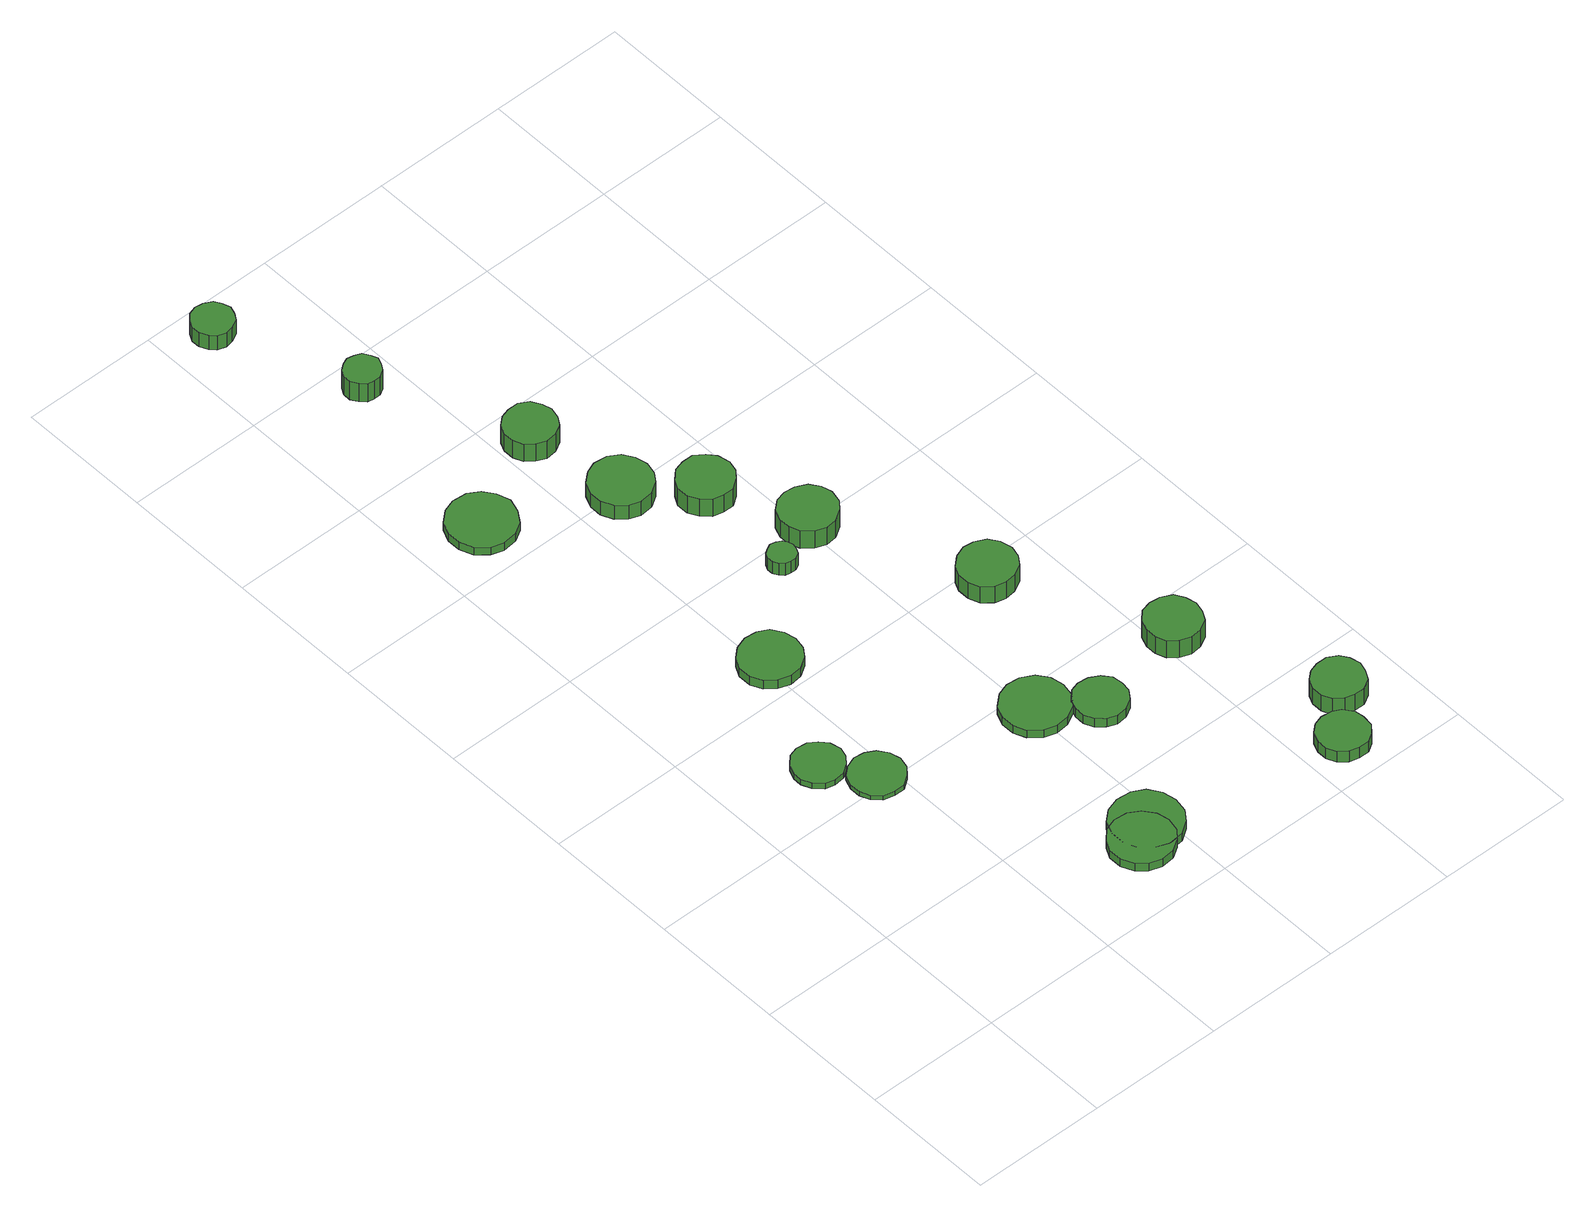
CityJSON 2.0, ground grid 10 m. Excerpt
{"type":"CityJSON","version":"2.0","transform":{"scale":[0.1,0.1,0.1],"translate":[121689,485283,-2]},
"CityObjects":{
"tree1":{"type":"SolitaryVegetationObject","attributes":{"function":"something"}},
"tree2":{"type":"SolitaryVegetationObject","attributes":{"function":"something"},"geometry":[{"type":"MultiSurface","lod":"1","boundaries":[[[0,1,2,3,4,5,6,7,8,9,10,11,12,13,14]],[[15,16,17,18,19,20,21,22,23,24,25,26,27,28,29]],[[0,29,28,1]],[[1,28,27,2]],[[2,27,26,3]],[[3,26,25,4]],[[4,25,24,5]],[[5,24,23,6]],[[6,23,22,7]],[[7,22,21,8]],[[8,21,20,9]],[[9,20,19,10]],[[10,19,18,11]],[[11,18,17,12]],[[12,17,16,13]],[[13,16,15,14]],[[14,15,29,0]]]}]},
"tree3":{"type":"SolitaryVegetationObject","attributes":{"function":"something"},"geometry":[{"type":"MultiSurface","lod":"1","boundaries":[[[30,31,32,33,34,35,36,37,38,39,40,41,42,43,44]],[[45,46,47,48,49,50,51,52,53,54,55,56,57,58,59]],[[30,59,58,31]],[[31,58,57,32]],[[32,57,56,33]],[[33,56,55,34]],[[34,55,54,35]],[[35,54,53,36]],[[36,53,52,37]],[[37,52,51,38]],[[38,51,50,39]],[[39,50,49,40]],[[40,49,48,41]],[[41,48,47,42]],[[42,47,46,43]],[[43,46,45,44]],[[44,45,59,30]]]}]},
"tree4":{"type":"SolitaryVegetationObject","attributes":{"function":"something"}},
"tree5":{"type":"SolitaryVegetationObject","attributes":{"function":"something"},"geometry":[{"type":"MultiSurface","lod":"1","boundaries":[[[60,61,62,63,64,65,66,67,68,69,70,71,72,73,74]],[[75,76,77,78,79,80,81,82,83,84,85,86,87,88,89]],[[60,89,88,61]],[[61,88,87,62]],[[62,87,86,63]],[[63,86,85,64]],[[64,85,84,65]],[[65,84,83,66]],[[66,83,82,67]],[[67,82,81,68]],[[68,81,80,69]],[[69,80,79,70]],[[70,79,78,71]],[[71,78,77,72]],[[72,77,76,73]],[[73,76,75,74]],[[74,75,89,60]]]}]},
"tree6":{"type":"SolitaryVegetationObject","attributes":{"function":"something"}},
"tree7":{"type":"SolitaryVegetationObject","attributes":{"function":"something"},"geometry":[{"type":"MultiSurface","lod":"1","boundaries":[[[90,91,92,93,94,95,96,97,98,99,100,101,102,103,104]],[[105,106,107,108,109,110,111,112,113,114,115,116,117,118,119]],[[90,119,118,91]],[[91,118,117,92]],[[92,117,116,93]],[[93,116,115,94]],[[94,115,114,95]],[[95,114,113,96]],[[96,113,112,97]],[[97,112,111,98]],[[98,111,110,99]],[[99,110,109,100]],[[100,109,108,101]],[[101,108,107,102]],[[102,107,106,103]],[[103,106,105,104]],[[104,105,119,90]]]}]},
"tree8":{"type":"SolitaryVegetationObject","attributes":{"function":"something"}},
"tree9":{"type":"SolitaryVegetationObject","attributes":{"function":"something"},"geometry":[{"type":"MultiSurface","lod":"1","boundaries":[[[120,121,122,123,124,125,126,127,128,129,130,131,132,133,134]],[[135,136,137,138,139,140,141,142,143,144,145,146,147,148,149]],[[120,149,148,121]],[[121,148,147,122]],[[122,147,146,123]],[[123,146,145,124]],[[124,145,144,125]],[[125,144,143,126]],[[126,143,142,127]],[[127,142,141,128]],[[128,141,140,129]],[[129,140,139,130]],[[130,139,138,131]],[[131,138,137,132]],[[132,137,136,133]],[[133,136,135,134]],[[134,135,149,120]]]}]},
"tree10":{"type":"SolitaryVegetationObject","attributes":{"function":"something"},"geometry":[{"type":"MultiSurface","lod":"1","boundaries":[[[150,151,152,153,154,155,156,157,158,159,160,161,162,163,164]],[[165,166,167,168,169,170,171,172,173,174,175,176,177,178,179]],[[150,179,178,151]],[[151,178,177,152]],[[152,177,176,153]],[[153,176,175,154]],[[154,175,174,155]],[[155,174,173,156]],[[156,173,172,157]],[[157,172,171,158]],[[158,171,170,159]],[[159,170,169,160]],[[160,169,168,161]],[[161,168,167,162]],[[162,167,166,163]],[[163,166,165,164]],[[164,165,179,150]]]}]},
"tree11":{"type":"SolitaryVegetationObject","attributes":{"function":"something"}},
"tree12":{"type":"SolitaryVegetationObject","attributes":{"function":"something"}},
"tree13":{"type":"SolitaryVegetationObject","attributes":{"function":"something"}},
"tree14":{"type":"SolitaryVegetationObject","attributes":{"function":"something"},"geometry":[{"type":"MultiSurface","lod":"1","boundaries":[[[180,181,182,183,184,185,186,187,188,189,190,191,192,193,194]],[[195,196,197,198,199,200,201,202,203,204,205,206,207,208,209]],[[180,209,208,181]],[[181,208,207,182]],[[182,207,206,183]],[[183,206,205,184]],[[184,205,204,185]],[[185,204,203,186]],[[186,203,202,187]],[[187,202,201,188]],[[188,201,200,189]],[[189,200,199,190]],[[190,199,198,191]],[[191,198,197,192]],[[192,197,196,193]],[[193,196,195,194]],[[194,195,209,180]]]}]},
"tree15":{"type":"SolitaryVegetationObject","attributes":{"function":"something"}},
"tree16":{"type":"SolitaryVegetationObject","attributes":{"function":"something"}},
"tree17":{"type":"SolitaryVegetationObject","attributes":{"function":"something"}},
"tree18":{"type":"SolitaryVegetationObject","attributes":{"function":"something"},"geometry":[{"type":"MultiSurface","lod":"1","boundaries":[[[210,211,212,213,214,215,216,217,218,219,220,221,222,223,224]],[[225,226,227,228,229,230,231,232,233,234,235,236,237,238,239]],[[210,239,238,211]],[[211,238,237,212]],[[212,237,236,213]],[[213,236,235,214]],[[214,235,234,215]],[[215,234,233,216]],[[216,233,232,217]],[[217,232,231,218]],[[218,231,230,219]],[[219,230,229,220]],[[220,229,228,221]],[[221,228,227,222]],[[222,227,226,223]],[[223,226,225,224]],[[224,225,239,210]]]}]},
"tree19":{"type":"SolitaryVegetationObject","attributes":{"function":"something"}},
"tree20":{"type":"SolitaryVegetationObject","attributes":{"function":"something"}},
"tree21":{"type":"SolitaryVegetationObject","attributes":{"function":"something"},"geometry":[{"type":"MultiSurface","lod":"1","boundaries":[[[240,241,242,243,244,245,246,247,248,249,250,251,252,253,254]],[[255,256,257,258,259,260,261,262,263,264,265,266,267,268,269]],[[240,269,268,241]],[[241,268,267,242]],[[242,267,266,243]],[[243,266,265,244]],[[244,265,264,245]],[[245,264,263,246]],[[246,263,262,247]],[[247,262,261,248]],[[248,261,260,249]],[[249,260,259,250]],[[250,259,258,251]],[[251,258,257,252]],[[252,257,256,253]],[[253,256,255,254]],[[254,255,269,240]]]}]},
"tree22":{"type":"SolitaryVegetationObject","attributes":{"function":"something"}},
"tree23":{"type":"SolitaryVegetationObject","attributes":{"function":"something"},"geometry":[{"type":"MultiSurface","lod":"1","boundaries":[[[270,271,272,273,274,275,276,277,278,279,280,281,282,283,284]],[[285,286,287,288,289,290,291,292,293,294,295,296,297,298,299]],[[270,299,298,271]],[[271,298,297,272]],[[272,297,296,273]],[[273,296,295,274]],[[274,295,294,275]],[[275,294,293,276]],[[276,293,292,277]],[[277,292,291,278]],[[278,291,290,279]],[[279,290,289,280]],[[280,289,288,281]],[[281,288,287,282]],[[282,287,286,283]],[[283,286,285,284]],[[284,285,299,270]]]}]},
"tree24":{"type":"SolitaryVegetationObject","attributes":{"function":"something"},"geometry":[{"type":"MultiSurface","lod":"1","boundaries":[[[300,301,302,303,304,305,306,307,308,309,310,311,312,313,314]],[[315,316,317,318,319,320,321,322,323,324,325,326,327,328,329]],[[300,329,328,301]],[[301,328,327,302]],[[302,327,326,303]],[[303,326,325,304]],[[304,325,324,305]],[[305,324,323,306]],[[306,323,322,307]],[[307,322,321,308]],[[308,321,320,309]],[[309,320,319,310]],[[310,319,318,311]],[[311,318,317,312]],[[312,317,316,313]],[[313,316,315,314]],[[314,315,329,300]]]}]},
"tree25":{"type":"SolitaryVegetationObject","attributes":{"function":"something"},"geometry":[{"type":"MultiSurface","lod":"1","boundaries":[[[330,331,332,333,334,335,336,337,338,339,340,341,342,343,344]],[[345,346,347,348,349,350,351,352,353,354,355,356,357,358,359]],[[330,359,358,331]],[[331,358,357,332]],[[332,357,356,333]],[[333,356,355,334]],[[334,355,354,335]],[[335,354,353,336]],[[336,353,352,337]],[[337,352,351,338]],[[338,351,350,339]],[[339,350,349,340]],[[340,349,348,341]],[[341,348,347,342]],[[342,347,346,343]],[[343,346,345,344]],[[344,345,359,330]]]}]},
"tree26":{"type":"SolitaryVegetationObject","attributes":{"function":"something"},"geometry":[{"type":"MultiSurface","lod":"1","boundaries":[[[360,361,362,363,364,365,366,367,368,369,370,371,372,373,374]],[[375,376,377,378,379,380,381,382,383,384,385,386,387,388,389]],[[360,389,388,361]],[[361,388,387,362]],[[362,387,386,363]],[[363,386,385,364]],[[364,385,384,365]],[[365,384,383,366]],[[366,383,382,367]],[[367,382,381,368]],[[368,381,380,369]],[[369,380,379,370]],[[370,379,378,371]],[[371,378,377,372]],[[372,377,376,373]],[[373,376,375,374]],[[374,375,389,360]]]}]},
"tree27":{"type":"SolitaryVegetationObject","attributes":{"function":"something"}},
"tree28":{"type":"SolitaryVegetationObject","attributes":{"function":"something"},"geometry":[{"type":"MultiSurface","lod":"1","boundaries":[[[390,391,392,393,394,395,396,397,398,399,400,401,402,403,404]],[[405,406,407,408,409,410,411,412,413,414,415,416,417,418,419]],[[390,419,418,391]],[[391,418,417,392]],[[392,417,416,393]],[[393,416,415,394]],[[394,415,414,395]],[[395,414,413,396]],[[396,413,412,397]],[[397,412,411,398]],[[398,411,410,399]],[[399,410,409,400]],[[400,409,408,401]],[[401,408,407,402]],[[402,407,406,403]],[[403,406,405,404]],[[404,405,419,390]]]}]},
"tree29":{"type":"SolitaryVegetationObject","attributes":{"function":"something"},"geometry":[{"type":"MultiSurface","lod":"1","boundaries":[[[420,421,422,423,424,425,426,427,428,429,430,431,432,433,434]],[[435,436,437,438,439,440,441,442,443,444,445,446,447,448,449]],[[420,449,448,421]],[[421,448,447,422]],[[422,447,446,423]],[[423,446,445,424]],[[424,445,444,425]],[[425,444,443,426]],[[426,443,442,427]],[[427,442,441,428]],[[428,441,440,429]],[[429,440,439,430]],[[430,439,438,431]],[[431,438,437,432]],[[432,437,436,433]],[[433,436,435,434]],[[434,435,449,420]]]}]},
"tree30":{"type":"SolitaryVegetationObject","attributes":{"function":"something"}},
"tree31":{"type":"SolitaryVegetationObject","attributes":{"function":"something"},"geometry":[{"type":"MultiSurface","lod":"1","boundaries":[[[450,451,452,453,454,455,456,457,458,459,460,461,462,463,464]],[[465,466,467,468,469,470,471,472,473,474,475,476,477,478,479]],[[450,479,478,451]],[[451,478,477,452]],[[452,477,476,453]],[[453,476,475,454]],[[454,475,474,455]],[[455,474,473,456]],[[456,473,472,457]],[[457,472,471,458]],[[458,471,470,459]],[[459,470,469,460]],[[460,469,468,461]],[[461,468,467,462]],[[462,467,466,463]],[[463,466,465,464]],[[464,465,479,450]]]}]},
"tree32":{"type":"SolitaryVegetationObject","attributes":{"function":"something"},"geometry":[{"type":"MultiSurface","lod":"1","boundaries":[[[480,481,482,483,484,485,486,487,488,489,490,491,492,493,494]],[[495,496,497,498,499,500,501,502,503,504,505,506,507,508,509]],[[480,509,508,481]],[[481,508,507,482]],[[482,507,506,483]],[[483,506,505,484]],[[484,505,504,485]],[[485,504,503,486]],[[486,503,502,487]],[[487,502,501,488]],[[488,501,500,489]],[[489,500,499,490]],[[490,499,498,491]],[[491,498,497,492]],[[492,497,496,493]],[[493,496,495,494]],[[494,495,509,480]]]}]},
"tree33":{"type":"SolitaryVegetationObject","attributes":{"function":"something"},"geometry":[{"type":"MultiSurface","lod":"1","boundaries":[[[510,511,512,513,514,515,516,517,518,519,520,521,522,523,524]],[[525,526,527,528,529,530,531,532,533,534,535,536,537,538,539]],[[510,539,538,511]],[[511,538,537,512]],[[512,537,536,513]],[[513,536,535,514]],[[514,535,534,515]],[[515,534,533,516]],[[516,533,532,517]],[[517,532,531,518]],[[518,531,530,519]],[[519,530,529,520]],[[520,529,528,521]],[[521,528,527,522]],[[522,527,526,523]],[[523,526,525,524]],[[524,525,539,510]]]}]},
"tree34":{"type":"SolitaryVegetationObject","attributes":{"function":"something"},"geometry":[{"type":"MultiSurface","lod":"1","boundaries":[[[540,541,542,543,544,545,546,547,548,549,550,551,552,553,554]],[[555,556,557,558,559,560,561,562,563,564,565,566,567,568,569]],[[540,569,568,541]],[[541,568,567,542]],[[542,567,566,543]],[[543,566,565,544]],[[544,565,564,545]],[[545,564,563,546]],[[546,563,562,547]],[[547,562,561,548]],[[548,561,560,549]],[[549,560,559,550]],[[550,559,558,551]],[[551,558,557,552]],[[552,557,556,553]],[[553,556,555,554]],[[554,555,569,540]]]}]},
"tree35":{"type":"SolitaryVegetationObject","attributes":{"function":"something"}},
"tree36":{"type":"SolitaryVegetationObject","attributes":{"function":"something"}}
},
"vertices":[
[86,238,15],[84,246,15],[79,252,15],[73,256,15],[65,257,15],[58,255,15],[52,249,15],[49,242,15],[49,235,15],[52,228,15],[58,222,15],[65,220,15],[73,221,15],[79,225,15],[84,231,15],[84,231,10],[79,225,10],[73,221,10],[65,220,10],[58,222,10],[52,228,10],[49,235,10],[49,242,10],[52,249,10],[58,255,10],[65,257,10],[73,256,10],[79,252,10],[84,246,10],[86,238,10],
[109,207,14],[107,215,14],[102,222,14],[95,226,14],[87,227,14],[79,224,14],[73,219,14],[70,211,14],[70,203,14],[73,196,14],[79,190,14],[87,188,14],[95,188,14],[102,193,14],[107,199,14],[107,199,10],[102,193,10],[95,188,10],[87,188,10],[79,190,10],[73,196,10],[70,203,10],[70,211,10],[73,219,10],[79,224,10],[87,227,10],[95,226,10],[102,222,10],[107,215,10],[109,207,10],
[198,51,17],[196,60,17],[190,68,17],[182,73,17],[172,74,17],[163,71,17],[156,64,17],[152,56,17],[152,46,17],[156,37,17],[163,31,17],[172,28,17],[182,29,17],[190,34,17],[196,41,17],[196,41,10],[190,34,10],[182,29,10],[172,28,10],[163,31,10],[156,37,10],[152,46,10],[152,56,10],[156,64,10],[163,71,10],[172,74,10],[182,73,10],[190,68,10],[196,60,10],[198,51,10],
[127,326,18],[125,335,18],[120,343,18],[112,347,18],[103,348,18],[94,345,18],[87,339,18],[83,331,18],[83,321,18],[87,313,18],[94,307,18],[103,304,18],[112,305,18],[120,310,18],[125,317,18],[125,317,10],[120,310,10],[112,305,10],[103,304,10],[94,307,10],[87,313,10],[83,321,10],[83,331,10],[87,339,10],[94,345,10],[103,348,10],[112,347,10],[120,343,10],[125,335,10],[127,326,10],
[213,61,17],[211,71,17],[205,80,17],[196,85,17],[185,86,17],[175,83,17],[167,76,17],[163,66,17],[163,55,17],[167,46,17],[175,39,17],[185,35,17],[196,36,17],[205,42,17],[211,50,17],[211,50,10],[205,42,10],[196,36,10],[185,35,10],[175,39,10],[167,46,10],[163,55,10],[163,66,10],[167,76,10],[175,83,10],[185,86,10],[196,85,10],[205,80,10],[211,71,10],[213,61,10],
[73,537,18],[70,547,18],[64,555,18],[56,560,18],[45,561,18],[36,558,18],[28,551,18],[24,542,18],[24,532,18],[28,522,18],[36,515,18],[45,512,18],[56,513,18],[64,518,18],[70,527,18],[70,527,11],[64,518,11],[56,513,11],[45,512,11],[36,515,11],[28,522,11],[24,532,11],[24,542,11],[28,551,11],[36,558,11],[45,561,11],[56,560,11],[64,555,11],[70,547,11],[73,537,11],
[227,183,17],[225,193,17],[219,201,17],[210,206,17],[200,207,17],[191,204,17],[183,197,17],[179,188,17],[179,178,17],[183,169,17],[191,162,17],[200,159,17],[210,160,17],[219,165,17],[225,173,17],[225,173,10],[219,165,10],[210,160,10],[200,159,10],[191,162,10],[183,169,10],[179,178,10],[179,188,10],[183,197,10],[191,204,10],[200,207,10],[210,206,10],[219,201,10],[225,193,10],[227,183,10],
[49,776,25],[47,782,25],[44,787,25],[38,790,25],[32,791,25],[26,789,25],[22,785,25],[19,779,25],[19,773,25],[22,767,25],[26,763,25],[32,761,25],[38,762,25],[44,765,25],[47,770,25],[47,770,12],[44,765,12],[38,762,12],[32,761,12],[26,763,12],[22,767,12],[19,773,12],[19,779,12],[22,785,12],[26,789,12],[32,791,12],[38,790,12],[44,787,12],[47,782,12],[49,776,12],
[87,678,28],[85,683,28],[82,688,28],[77,690,28],[72,691,28],[67,689,28],[63,686,28],[60,681,28],[60,675,28],[63,670,28],[67,666,28],[72,665,28],[77,665,28],[82,668,28],[85,673,28],[85,673,11],[82,668,11],[77,665,11],[72,665,11],[67,666,11],[63,670,11],[60,675,11],[60,681,11],[63,686,11],[67,689,11],[72,691,11],[77,690,11],[82,688,11],[85,683,11],[87,678,11],
[155,498,24],[153,507,24],[148,515,24],[140,520,24],[130,521,24],[122,518,24],[115,512,24],[111,503,24],[111,494,24],[115,485,24],[122,479,24],[130,476,24],[140,477,24],[148,482,24],[153,489,24],[153,489,11],[148,482,11],[140,477,11],[130,476,11],[122,479,11],[115,485,11],[111,494,11],[111,503,11],[115,512,11],[122,518,11],[130,521,11],[140,520,11],[148,515,11],[153,507,11],[155,498,11],
[178,385,22],[177,389,22],[175,392,22],[171,394,22],[167,395,22],[163,393,22],[160,391,22],[158,387,22],[158,383,22],[160,379,22],[163,376,22],[167,375,22],[171,375,22],[175,377,22],[177,381,22],[177,381,11],[175,377,11],[171,375,11],[167,375,11],[163,376,11],[160,379,11],[158,383,11],[158,387,11],[160,391,11],[163,393,11],[167,395,11],[171,394,11],[175,392,11],[177,389,11],[178,385,11],
[255,158,18],[254,166,18],[249,172,18],[242,176,18],[234,177,18],[227,175,18],[221,169,18],[218,162,18],[218,154,18],[221,147,18],[227,142,18],[234,139,18],[242,140,18],[249,144,18],[254,151,18],[254,151,10],[249,144,10],[242,140,10],[234,139,10],[227,142,10],[221,147,10],[218,154,10],[218,162,10],[221,169,10],[227,175,10],[234,177,10],[242,176,10],[249,172,10],[254,166,10],[255,158,10],
[140,572,27],[138,579,27],[134,586,27],[127,590,27],[119,590,27],[112,588,27],[106,583,27],[103,576,27],[103,568,27],[106,561,27],[112,556,27],[119,553,27],[127,554,27],[134,558,27],[138,564,27],[138,564,11],[134,558,11],[127,554,11],[119,553,11],[112,556,11],[106,561,11],[103,568,11],[103,576,11],[106,583,11],[112,588,11],[119,590,11],[127,590,11],[134,586,11],[138,579,11],[140,572,11],
[193,462,27],[191,471,27],[186,477,27],[179,482,27],[171,482,27],[163,480,27],[157,474,27],[153,467,27],[153,458,27],[157,451,27],[163,445,27],[171,443,27],[179,443,27],[186,448,27],[191,454,27],[191,454,11],[186,448,11],[179,443,11],[171,443,11],[163,445,11],[157,451,11],[153,458,11],[153,467,11],[157,474,11],[163,480,11],[171,482,11],[179,482,11],[186,477,11],[191,471,11],[193,462,11],
[224,399,27],[222,407,27],[217,414,27],[209,418,27],[201,419,27],[193,417,27],[186,411,27],[183,403,27],[183,395,27],[186,387,27],[193,381,27],[201,378,27],[209,379,27],[217,384,27],[222,390,27],[222,390,11],[217,384,11],[209,379,11],[201,378,11],[193,381,11],[186,387,11],[183,395,11],[183,403,11],[186,411,11],[193,417,11],[201,419,11],[209,418,11],[217,414,11],[222,407,11],[224,399,11],
[348,32,20],[347,39,20],[342,46,20],[336,49,20],[328,50,20],[321,48,20],[315,43,20],[312,36,20],[312,28,20],[315,21,20],[321,16,20],[328,14,20],[336,14,20],[342,18,20],[347,24,20],[347,24,10],[342,18,10],[336,14,10],[328,14,10],[321,16,10],[315,21,10],[312,28,10],[312,36,10],[315,43,10],[321,48,10],[328,50,10],[336,49,10],[342,46,10],[347,39,10],[348,32,10],
[277,287,26],[275,296,26],[270,303,26],[262,307,26],[254,308,26],[246,305,26],[239,299,26],[236,292,26],[236,283,26],[239,275,26],[246,269,26],[254,267,26],[262,268,26],[270,272,26],[275,279,26],[275,279,11],[270,272,11],[262,268,11],[254,267,11],[246,269,11],[239,275,11],[236,283,11],[236,292,11],[239,299,11],[246,305,11],[254,308,11],[262,307,11],[270,303,11],[275,296,11],[277,287,11],
[331,172,27],[329,180,27],[325,187,27],[317,191,27],[309,192,27],[301,190,27],[295,184,27],[292,176,27],[292,168,27],[295,160,27],[301,155,27],[309,152,27],[317,153,27],[325,157,27],[329,164,27],[329,164,11],[325,157,11],[317,153,11],[309,152,11],[301,155,11],[295,160,11],[292,168,11],[292,176,11],[295,184,11],[301,190,11],[309,192,11],[317,191,11],[325,187,11],[329,180,11],[331,172,11],
[374,64,26],[372,72,26],[368,78,26],[361,82,26],[353,82,26],[346,80,26],[340,75,26],[337,68,26],[337,60,26],[340,53,26],[346,48,26],[353,46,26],[361,46,26],[368,50,26],[372,57,26],[372,57,11],[368,50,11],[361,46,11],[353,46,11],[346,48,11],[340,53,11],[337,60,11],[337,68,11],[340,75,11],[346,80,11],[353,82,11],[361,82,11],[368,78,11],[372,72,11],[374,64,11]
]}
